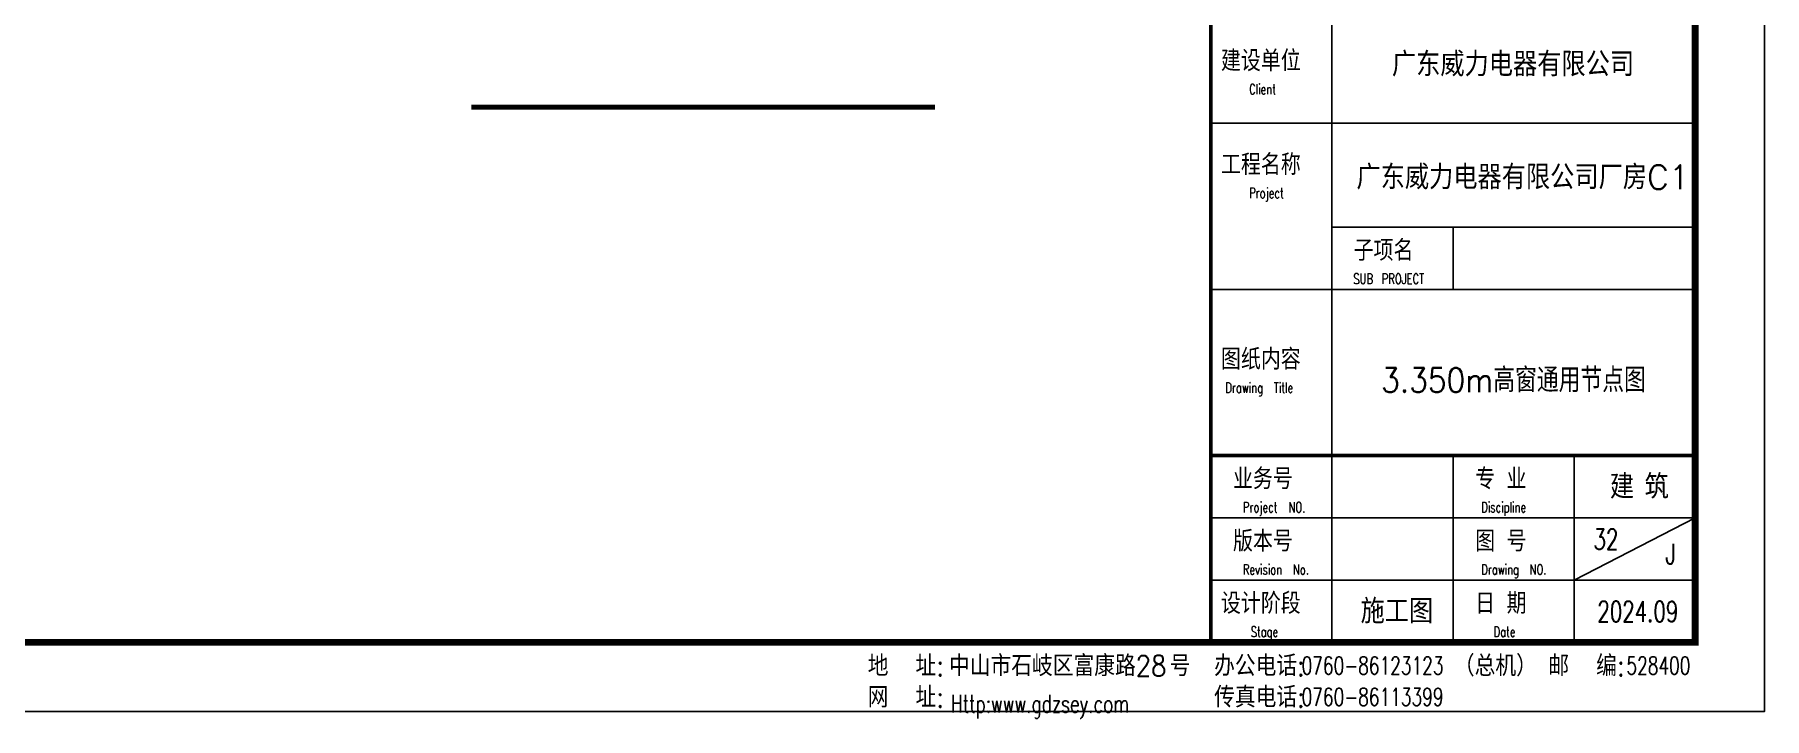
# Model space of a CAD drawing. Extents: x 6843040 to 15500510, y -6507076 to -4940511.
# Drawn here: x 7942245 to 7943495, y -6295110 to -6294616 of the extents above; entities that cross this region are included whole.
import ezdxf

# ---------------------------------------------------------------- set-up
doc = ezdxf.new("R2010")
doc.units = 0
doc.header["$LTSCALE"] = 1000
doc.header["$MEASUREMENT"] = 0
for name, color, linetype in [('DIM_SYMB', 3, 'Continuous'), ('PUB_TEXT', 7, 'Continuous'), ('PUB_TITLE', 4, 'Continuous')]:
    doc.layers.add(name, color=color, linetype=linetype)
doc.styles.add('-宋体', font='', dxfattribs={"width": 0.8})
doc.styles.add('_HZTXT', font='SIMPLEX', dxfattribs={"width": 0.9, "bigfont": 'HZTXT'})
doc.styles.add('_TCH_DIM', font='SIMPLEX', dxfattribs={"bigfont": 'GBCBIG'})
doc.styles.add('_TCH_WINDOW', font='SIMPLEX', dxfattribs={"height": 3.5, "bigfont": 'GBCBIG'})
doc.styles.get('-宋体').set_extended_font_data('SimSun')

# ---------------------------------------------------------------- blocks, each defined once
blk = doc.blocks.new('A20318')
blk.add_line((4311426, -648097), (4313176, -647197))
blk.add_line((4311426, -648097), (4313176, -647197))
at = {"layer": 'PUB_TITLE'}
for p, q in [((4313176, -648997), (4313176, -608997)), ((4307926, -646297), (4307926, -639997)), ((4306176, -641497), (4313176, -641497)), ((4307926, -642997), (4313176, -642997)), ((4309676, -643897), (4309676, -642997)), ((4306176, -643897), (4313176, -643897)), ((4306176, -646297), (4313176, -646297)), ((4306176, -646297), (4313176, -646297)), ((4307926, -648997), (4307926, -646297)), ((4307926, -648997), (4307926, -646297)), ((4309676, -648997), (4309676, -646297)), ((4309676, -648997), (4309676, -646297)), ((4311426, -648997), (4311426, -646297)), ((4311426, -648997), (4311426, -646297)), ((4306176, -647197), (4313176, -647197)), ((4306176, -647197), (4313176, -647197)), ((4306176, -648097), (4313176, -648097)), ((4306176, -648997), (4313176, -648997))]:
    blk.add_line(p, q, dxfattribs=at)
at = {"layer": 'PUB_TITLE', "const_width": 50}
for points in [[(4306176, -608997), (4306176, -648997)], [(4306176, -646297), (4313176, -646297)], [(4306176, -646297), (4313176, -646297)], [(4306176, -648997), (4313176, -648997)]]:
    blk.add_lwpolyline(points, dxfattribs=at)
at = {"layer": 'PUB_TEXT', "style": '_HZTXT'}
for s, height, p in [('广东威力电器有限公司', 350, (4308793, -640818)), ('广东威力电器有限公司厂房C1', 350, (4308280, -642450)), ('建', 350, (4311943, -646922)), ('筑', 350, (4312444, -646922)), ('施工图', 350, (4308340, -648722)), ('地', 300, (4301217, -649485)), ('址', 300, (4301907, -649485)), ('中山市石岐区富康路', 300, (4302391, -649485)), ('号', 300, (4305582, -649485)), ('办公电话', 300, (4306223, -649485)), ('（总机）', 300, (4309688, -649485)), ('邮', 300, (4311054, -649485)), ('编', 300, (4311744, -649485)), ('网', 300, (4301217, -649938)), ('址', 300, (4301907, -649938)), ('传真电话', 300, (4306223, -649938))]:
    blk.add_text(s, height=height, dxfattribs=at).set_placement(p)
at = {"layer": 'PUB_TEXT'}
for s, height, style, width, p in [('Client', 148.8, '_TCH_WINDOW', 0.705882, (4306729, -641078)), ('Project', 148.8, '_TCH_WINDOW', 0.705882, (4306729, -642578)), ('SUB', 148.8, '_TCH_WINDOW', 0.705882, (4308236, -643818)), ('PROJECT', 148.8, '_TCH_WINDOW', 0.705882, (4308646, -643818)), ('Drawing', 148.8, '_TCH_WINDOW', 0.705882, (4306386, -645391)), ('Title', 148.8, '_TCH_WINDOW', 0.705882, (4307086, -645391)), ('Project', 148.8, '_TCH_WINDOW', 0.705882, (4306639, -647118)), ('NO.', 148.8, '_TCH_WINDOW', 0.705882, (4307299, -647118)), ('Discipline', 148.8, '_TCH_WINDOW', 0.705882, (4310084, -647118)), ('J', 298, '_TCH_DIM', 0.705882, (4312750, -647869)), ('Revision', 148.8, '_TCH_WINDOW', 0.705882, (4306639, -648018)), ('No.', 148.8, '_TCH_WINDOW', 0.705882, (4307364, -648018)), ('Drawing', 148.8, '_TCH_WINDOW', 0.705882, (4310084, -648018)), ('NO.', 148.8, '_TCH_WINDOW', 0.705882, (4310784, -648018)), ('2024.09', 297.5, '_TCH_DIM', 0.705882, (4311762, -648700)), ('Stage', 148.8, '_TCH_WINDOW', 0.705882, (4306753, -648918)), ('Date', 148.8, '_TCH_WINDOW', 0.705882, (4310263, -648918)), ('28', 300, '_HZTXT', 0.86, (4305091, -649485)), ('0760-86123123', 255, '_TCH_WINDOW', 0.705882, (4307487, -649460)), ('528400', 255, '_TCH_WINDOW', 0.705882, (4312182, -649460)), (':', 300, '_HZTXT', 0.86, (4302207, -649485)), (':', 300, '_HZTXT', 0.86, (4307423, -649485)), (':', 300, '_HZTXT', 0.86, (4312044, -649485)), (':', 300, '_HZTXT', 0.86, (4302207, -649938)), ('Http:www.gdzsey.com', 255, '_TCH_WINDOW', 0.705882, (4302421, -650011)), (':', 300, '_HZTXT', 0.86, (4307423, -649938)), ('0760-86113399', 255, '_TCH_WINDOW', 0.705882, (4307487, -649913))]:
    blk.add_text(s, height=height, dxfattribs=dict(at, style=style, width=width)).set_placement(p)
at = {"layer": 'PUB_TITLE', "style": '-宋体', "width": 0.8}
for s, height, p in [('建设单位', 264.3, (4306322, -640715)), ('工程名称', 264.3, (4306322, -642215)), ('子项名', 264.3, (4308239, -643455)), ('图纸内容', 264.3, (4306322, -645027)), ('业务号', 264.3, (4306496, -646755)), ('专', 264, (4309996, -646755)), ('业', 264, (4310450, -646755)), ('版本号', 264.3, (4306496, -647655)), ('图', 264, (4309996, -647655)), ('号', 264, (4310450, -647655)), ('设计阶段', 264.3, (4306321, -648555)), ('日', 264, (4309996, -648555)), ('期', 264, (4310450, -648555))]:
    blk.add_text(s, height=height, dxfattribs=at).set_placement(p)

msp = doc.modelspace()

# ---------------------------------------------------------------- linework, layer by layer
at = {"layer": 'DIM_SYMB', "const_width": 3.5}
msp.add_lwpolyline([(7942560.9, -6294668.1), (7942896, -6294668.1)], dxfattribs=at)
at = {"layer": 'PUB_TITLE'}
msp.add_line((7942420.4, -6295054.7), (7943445.4, -6295054.7), dxfattribs=at)
msp.add_lwpolyline([(7940525.4, -6295104.7), (7943495.4, -6295104.7), (7943495.4, -6293004.7), (7940525.4, -6293004.7)], close=True, dxfattribs=at)
at = {"layer": 'PUB_TITLE', "const_width": 5}
msp.add_lwpolyline([(7940650.4, -6295054.7), (7943445.4, -6295054.7), (7943445.4, -6293054.7), (7940650.4, -6293054.7)], close=True, dxfattribs=at)

# ---------------------------------------------------------------- block references
at = {"xscale": 0.05, "yscale": 0.05, "zscale": 0.05}
msp.add_blockref('A20318', (7727786.6, -6262604.9), dxfattribs=at)

# ---------------------------------------------------------------- texts
at = {"layer": 'PUB_TEXT'}
for s, height, style, width, p in [('3.350m高窗通用节点图', 17.5, '_HZTXT', 0.9, (7943218.5, -6294874)), ('32', 14.88, '_TCH_DIM', 0.705882, (7943371.9, -6294987.7))]:
    msp.add_text(s, height=height, dxfattribs=dict(at, style=style, width=width)).set_placement(p)

doc.saveas('drawing.dxf')
